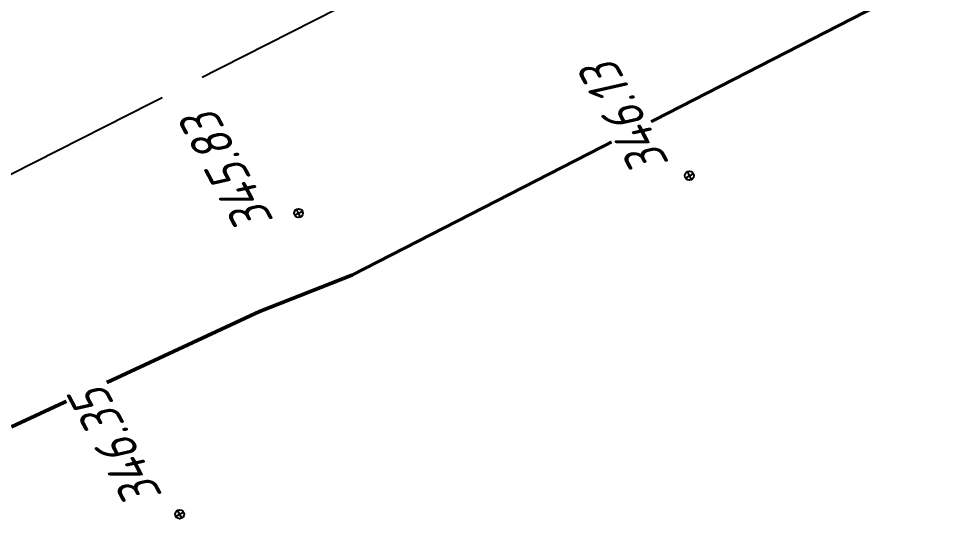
# Model space of a CAD drawing. Extents: x 1517488 to 1518012, y 2189588 to 2190112.
# Drawn here: x 1517867.64 to 1517915.87, y 2189741.15 to 2189766.94 of the extents above; entities that cross this region are included whole.
import ezdxf

# ---------------------------------------------------------------- set-up
doc = ezdxf.new("R2010")
doc.units = 0
for name, color, linetype, lineweight in [('ИИ_ОТМЕТКА_025', 7, 'Continuous', 25), ('ИИ_РЕЛЬЕФ_025', 34, 'Continuous', 25), ('ИИ_РЕЛЬЕФ_050', 34, 'Continuous', 50), ('ИИ_УГОДЬЯ_025', 7, 'Continuous', 25)]:
    doc.layers.add(name, color=color, linetype=linetype, lineweight=lineweight)
doc.styles.add('VNIPISIMPLEXCUR', font='simplex.shx', dxfattribs={"width": 0.8, "oblique": 15})

# ---------------------------------------------------------------- blocks, each defined once
blk = doc.blocks.new('PICKET')
at = {"color": 0, "linetype": 'Continuous', "lineweight": 25}
for p, q in [((-0.23, 0), (0.23, 0)), ((0, 0.23), (0, -0.23))]:
    blk.add_line(p, q, dxfattribs=at)
blk.add_circle((0, 0), 0.23, dxfattribs=at)
at = {"color": 0, "linetype": 'Continuous', "style": 'VNIPISIMPLEXCUR', "oblique": 15, "width": 0.8}
blk.add_attdef('OTMETKA', (1.25, 0.3), '', height=2, dxfattribs=at)
at = {"color": 8, "linetype": 'Continuous', "style": 'VNIPISIMPLEXCUR', "oblique": 15, "width": 0.8, "flags": 1}
blk.add_attdef('NOMER', (1.25, -2.7), '', height=2, dxfattribs=at)

msp = doc.modelspace()

# ---------------------------------------------------------------- linework, layer by layer
at = {"layer": 'ИИ_РЕЛЬЕФ_025', "elevation": 345.5}
msp.add_lwpolyline([(1517889.997, 2189770.495), (1517861.274, 2189755.913)], dxfattribs=at)
at = {"layer": 'ИИ_РЕЛЬЕФ_050', "elevation": 346}
msp.add_lwpolyline([(1517915.873, 2189769.723), (1517884.757, 2189753.753), (1517880.022, 2189751.879), (1517867.268, 2189745.959)], dxfattribs=at)

# ---------------------------------------------------------------- next in the draw order: wipeouts: each hides what was drawn before it
at = {"lineweight": 0}
for points, layer in [([(1517901.247, 2189759.539), (1517897.399, 2189766.844), (1517895.382, 2189765.781), (1517899.23, 2189758.476)], 'ИИ_ОТМЕТКА_025'), ([(1517880.921, 2189756.589), (1517876.931, 2189764.164), (1517874.914, 2189763.101), (1517878.904, 2189755.527)], 'ИИ_ОТМЕТКА_025'), ([(1517875.204, 2189742.458), (1517871.249, 2189749.965), (1517869.232, 2189748.902), (1517873.186, 2189741.395)], 'ИИ_ОТМЕТКА_025'), ([(1517875.699, 2189767.883), (1517872.006, 2189774.894), (1517869.988, 2189773.832), (1517873.682, 2189766.82)], 'ИИ_УГОДЬЯ_025')]:
    msp.add_wipeout(points, dxfattribs=at).dxf.layer = layer

# ---------------------------------------------------------------- next in the draw order: block references
at = {"layer": 'ИИ_ОТМЕТКА_025'}
ref = msp.add_blockref('PICKET', (1517902.11, 2189758.87, 346.13), dxfattribs=dict(at, rotation=117.7797222222222))
ref.add_attrib('OTMETKA', '346.13', (1517901.106, 2189759.507, 346.13), dxfattribs={"layer": '0', "color": 0, "height": 2, "rotation": 117.7797, "style": 'VNIPISIMPLEXCUR', "oblique": 15, "width": 0.8})
ref = msp.add_blockref('PICKET', (1517882.02, 2189756.94, 345.83), dxfattribs=dict(at, rotation=117.7797222222222))
ref.add_attrib('OTMETKA', '345.83', (1517880.78, 2189756.557, 345.83), dxfattribs={"layer": '0', "color": 0, "height": 2, "rotation": 117.7797, "style": 'VNIPISIMPLEXCUR', "oblique": 15, "width": 0.8})
ref = msp.add_blockref('PICKET', (1517875.91, 2189741.46, 346.35), dxfattribs=dict(at, rotation=117.7797222222222))
ref.add_attrib('OTMETKA', '346.35', (1517875.062, 2189742.426, 346.35), dxfattribs={"layer": '0', "color": 0, "height": 2, "rotation": 117.7797, "style": 'VNIPISIMPLEXCUR', "oblique": 15, "width": 0.8})

doc.saveas('drawing.dxf')
